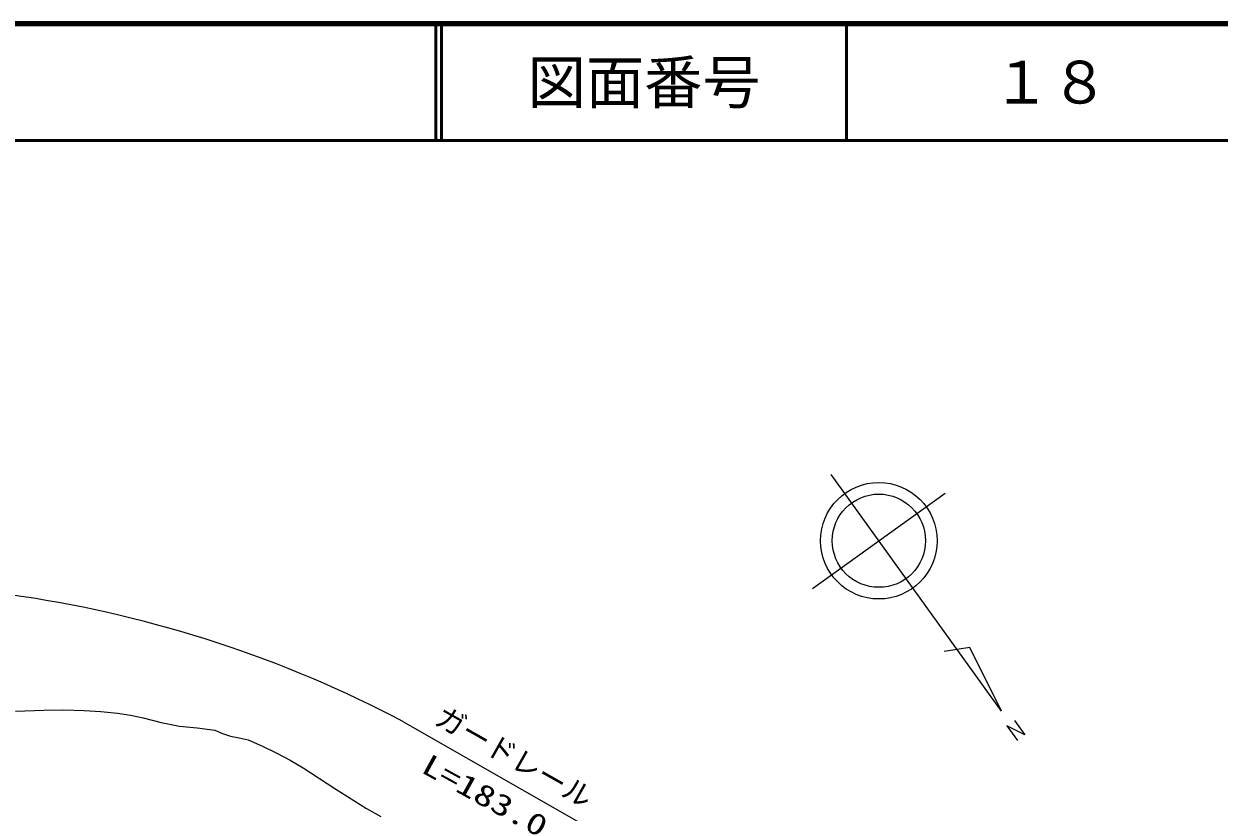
# Model space of a CAD drawing. Units: millimetres on the paper, enlarged 999.8 times, with parts at other scales. Extents: x 39991 to 679840, y 19995 to 379911.
# Drawn here: x 473286 to 575829, y 312304 to 379911 of the extents above; entities that cross this region are included whole.
import ezdxf
from ezdxf.enums import TextEntityAlignment as Align

# ---------------------------------------------------------------- set-up
doc = ezdxf.new("R2010")
doc.units = ezdxf.units.MM
doc.header["$LTSCALE"] = 999.766
for name, color, linetype, lineweight in [('M-BGD', 7, 'Continuous', 25), ('M-BGD-HTXT', 7, 'Continuous', 13), ('M-TTL', 2, 'Continuous', 140), ('M-TTL-LINE', 7, 'Continuous', 50)]:
    doc.layers.add(name, color=color, linetype=linetype, lineweight=lineweight)
doc.layers.add('M-TTL-TXT', color=7, linetype='Continuous')
doc.styles.add('ＭＳ ゴシック', font='')
doc.styles.get('ＭＳ ゴシック').set_extended_font_data('MS Gothic')

msp = doc.modelspace()

# ---------------------------------------------------------------- linework, layer by layer
at = {"layer": 'M-BGD'}
for p, q in [((557148, 320972.6), (542554.2, 341263.7)), ((540959, 331495.9), (552322, 339668.5)), ((554457.2, 326426.2), (552250.1, 326070.4)), ((557148, 320972.6), (554457.2, 326426.2)), ((558261.8, 320171.1), (559162.6, 318918.6)), ((559162.6, 318918.6), (557609.2, 319707.2)), ((557609.2, 319707.2), (558520.2, 318454.5))]:
    msp.add_line(p, q, dxfattribs=at)
msp.add_lwpolyline([(472572.3, 320965.7), (474991.2, 321055.5), (476721.6, 321074), (478450.9, 321032.4), (479888.4, 320941.6), (481321.7, 320790.8), (482427.6, 320615.8), (483529.8, 320380.4), (485069, 319997.3), (486623.7, 319672.5), (488153.8, 319526.8), (489677, 319321.4), (490325.4, 319038.7), (491001.2, 318810), (491768.8, 318680.6), (492521.4, 318492.1), (493763.1, 317960.8), (494987.4, 317371.1), (496123.6, 316767.3), (497239.9, 316105.8), (499950.4, 314338.9), (502691.4, 312623.8), (503916.7, 311930.2)], dxfattribs=at)
for radius in [4998.8, 3999.1]:
    msp.add_circle((546640.5, 335582.2), radius, dxfattribs=at)
at = {"layer": 'M-BGD-HTXT'}
msp.add_line((505863.3, 320045), (575060, 280555.5), dxfattribs=at)
msp.add_arc((457834, 229000.1), 102936.8, 62.1868, 100.80402, dxfattribs=at)
at = {"layer": 'M-TTL'}
msp.add_line((679840.5, 379910.9), (39990.6, 379910.9), dxfattribs=at)
at = {"layer": 'M-TTL-LINE'}
for p, q in [((508627.2, 379910.9), (508627.2, 369913.2)), ((509127.1, 379910.9), (509127.1, 369913.2)), ((543869, 379910.9), (543869, 369913.2)), ((39990.6, 369913.2), (679840.5, 369913.2))]:
    msp.add_line(p, q, dxfattribs=at)

# ---------------------------------------------------------------- texts
at = {"layer": 'M-BGD-HTXT', "style": 'ＭＳ ゴシック'}
msp.add_text('ガードレール', height=1832, rotation=330.5, dxfattribs=at).set_placement((508114.9, 319454.7), align=Align.BOTTOM_LEFT)
at = {"layer": 'M-BGD-HTXT', "style": 'ＭＳ ゴシック', "width": 1.35}
msp.add_text('L=183.0', height=1832, rotation=331.1, dxfattribs=at).set_placement((506990, 315292.4), align=Align.BOTTOM_LEFT)
at = {"layer": 'M-TTL-TXT', "style": 'ＭＳ ゴシック'}
for s, p in [('図面番号', (526498, 374912.1)), ('１８', (561364.9, 374912.1))]:
    msp.add_text(s, height=3665, dxfattribs=at).set_placement(p, align=Align.MIDDLE_CENTER)

doc.saveas('drawing.dxf')
